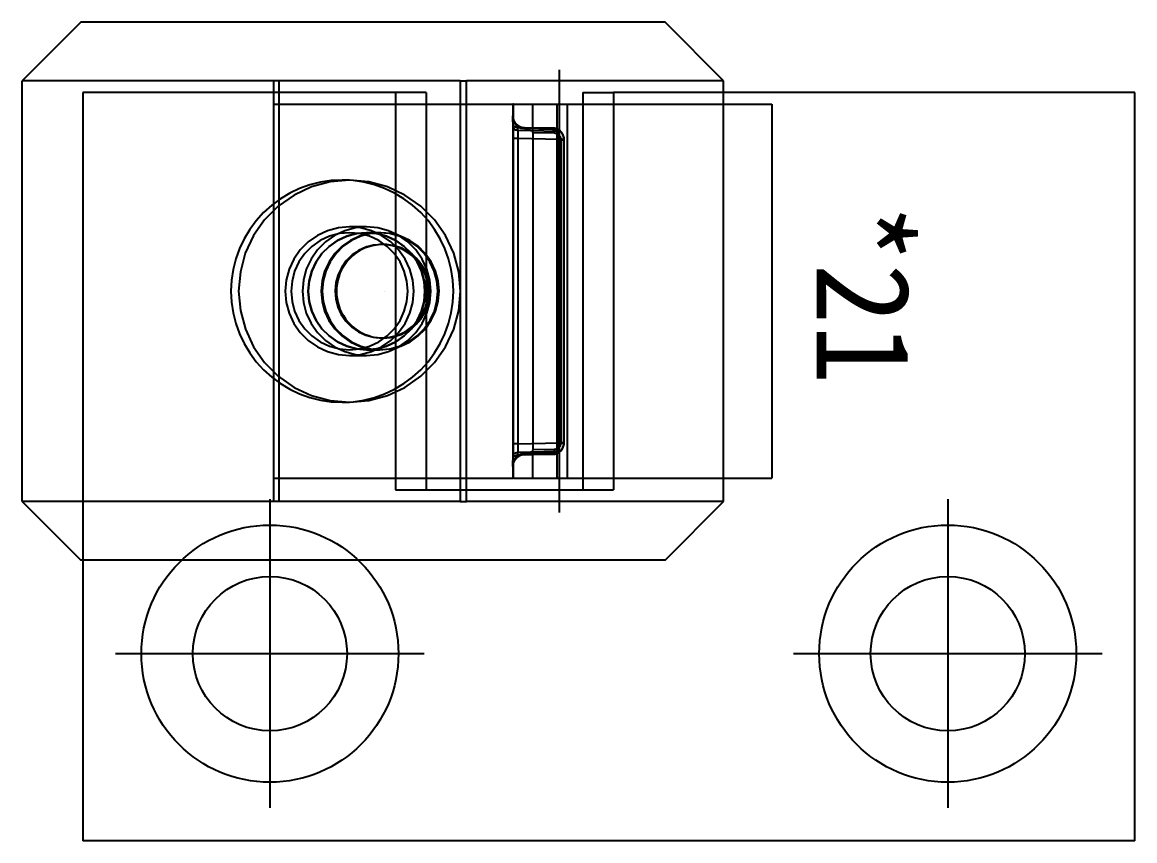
# Model space of a CAD drawing. Header units: millimetres. Extents: x 632 to 3922, y 1402 to 2001.
# Drawn here: x 3043.3 to 3067.1, y 1828.84 to 1846.34 of the extents above; entities that cross this region are included whole.
import ezdxf
from ezdxf.enums import TextEntityAlignment as Align
from ezdxf.lldxf.tags import DXFTag

# ---------------------------------------------------------------- set-up
doc = ezdxf.new("R2010")
doc.units = ezdxf.units.MM
for name, color, linetype in [('4', 4, 'Continuous'), ('7', 7, 'Continuous'), ('8', 8, 'Continuous'), ('CE', 1, 'CENTER'), ('H1', 2, 'HIDDEN')]:
    doc.layers.add(name, color=color, linetype=linetype)
doc.styles.add('JM_Standard', font='', dxfattribs={"height": 3})
doc.styles.get('JM_Standard').set_extended_font_data('DotumChe')
tags = doc.linetypes.add('CENTER', pattern=[2, 1.25, -0.25, 0.25, -0.25]).pattern_tags.tags
tags[10:11] = [DXFTag(74, 4), DXFTag(75, 0), DXFTag(340, '0'), DXFTag(46, 1.0), DXFTag(50, 0.0), DXFTag(44, 0.0), DXFTag(45, 0.0)]
tags[8:9] = [DXFTag(74, 4), DXFTag(75, 0), DXFTag(340, '0'), DXFTag(46, 1.0), DXFTag(50, 0.0), DXFTag(44, 0.0), DXFTag(45, 0.0)]
tags[6:7] = [DXFTag(74, 4), DXFTag(75, 0), DXFTag(340, '0'), DXFTag(46, 1.0), DXFTag(50, 0.0), DXFTag(44, 0.0), DXFTag(45, 0.0)]
tags[4:5] = [DXFTag(74, 4), DXFTag(75, 0), DXFTag(340, '0'), DXFTag(46, 1.0), DXFTag(50, 0.0), DXFTag(44, 0.0), DXFTag(45, 0.0)]
tags = doc.linetypes.add('HIDDEN', pattern=[0.375, 0.25, -0.125]).pattern_tags.tags
tags[6:7] = [DXFTag(74, 4), DXFTag(75, 0), DXFTag(340, '0'), DXFTag(46, 1.0), DXFTag(50, 0.0), DXFTag(44, 0.0), DXFTag(45, 0.0)]
tags[4:5] = [DXFTag(74, 4), DXFTag(75, 0), DXFTag(340, '0'), DXFTag(46, 1.0), DXFTag(50, 0.0), DXFTag(44, 0.0), DXFTag(45, 0.0)]

msp = doc.modelspace()

# ---------------------------------------------------------------- linework, layer by layer
at = {"layer": '7'}
for p, q in [((3044.547, 1846.345), (3043.297, 1845.095)), ((3057.047, 1846.345), (3044.547, 1846.345)), ((3058.297, 1845.095), (3057.047, 1846.345)), ((3043.297, 1836.095), (3043.297, 1845.095)), ((3048.793, 1845.095), (3043.297, 1845.095)), ((3048.793, 1844.845), (3048.793, 1845.095)), ((3052.664, 1845.095), (3048.793, 1845.095)), ((3052.664, 1845.095), (3052.664, 1844.595)), ((3052.664, 1845.095), (3052.8, 1845.095)), ((3052.8, 1844.595), (3052.8, 1845.095)), ((3058.297, 1845.095), (3052.8, 1845.095)), ((3058.297, 1844.845), (3058.297, 1845.095)), ((3044.595, 1844.845), (3044.595, 1828.845)), ((3051.938, 1844.845), (3044.595, 1844.845)), ((3051.938, 1844.845), (3051.938, 1844.595)), ((3055.289, 1844.845), (3055.289, 1844.595)), ((3055.289, 1844.845), (3055.944, 1844.845)), ((3055.944, 1844.845), (3055.944, 1844.595)), ((3067.095, 1844.845), (3055.944, 1844.845)), ((3067.095, 1828.845), (3067.095, 1844.845)), ((3051.938, 1844.595), (3051.938, 1836.595)), ((3051.938, 1844.595), (3053.79, 1844.595)), ((3053.79, 1844.595), (3053.79, 1844.341)), ((3053.805, 1844.595), (3053.79, 1844.595)), ((3053.805, 1836.595), (3053.805, 1844.595)), ((3053.805, 1844.595), (3059.335, 1844.595)), ((3059.335, 1844.595), (3059.335, 1836.595)), ((3053.796, 1844.168), (3053.797, 1844.106)), ((3053.798, 1837.33), (3053.798, 1843.86)), ((3053.797, 1837.079), (3053.795, 1837.019)), ((3053.79, 1836.849), (3053.79, 1836.595)), ((3051.938, 1836.595), (3051.938, 1836.345)), ((3051.938, 1836.595), (3053.79, 1836.595)), ((3052.664, 1836.595), (3052.664, 1836.345)), ((3052.8, 1836.345), (3052.8, 1836.595)), ((3053.805, 1836.595), (3053.79, 1836.595)), ((3053.805, 1836.595), (3059.335, 1836.595)), ((3055.289, 1836.595), (3055.289, 1836.345)), ((3055.944, 1836.595), (3055.944, 1836.345)), ((3051.938, 1836.345), (3055.944, 1836.345)), ((3044.595, 1836.095), (3043.297, 1836.095)), ((3043.297, 1836.095), (3044.547, 1834.845)), ((3044.595, 1834.845), (3044.547, 1834.845)), ((3067.095, 1828.845), (3044.595, 1828.845))]:
    msp.add_line(p, q, dxfattribs=at)
for points in [[(3053.79, 1844.333, 0), (3053.79, 1844.34, 0), (3053.79, 1844.341, 0)], [(3053.793, 1844.26, 0), (3053.792, 1844.277, 0), (3053.792, 1844.297, 0), (3053.79, 1844.333, 0)], [(3053.796, 1844.17, 0), (3053.795, 1844.183, 0), (3053.795, 1844.195, 0), (3053.795, 1844.206, 0), (3053.794, 1844.222, 0), (3053.794, 1844.236, 0), (3053.793, 1844.248, 0), (3053.793, 1844.26, 0)], [(3053.796, 1844.17, 0), (3053.796, 1844.168, 0)], [(3053.798, 1843.86, 0), (3053.798, 1843.894, 0), (3053.798, 1843.928, 0), (3053.798, 1843.962, 0), (3053.798, 1843.994, 0), (3053.798, 1844.025, 0), (3053.797, 1844.055, 0), (3053.797, 1844.083, 0), (3053.797, 1844.108, 0)], [(3053.797, 1844.108, 0), (3053.797, 1844.106, 0)], [(3053.797, 1837.077, 0), (3053.797, 1837.103, 0), (3053.797, 1837.131, 0), (3053.798, 1837.161, 0), (3053.798, 1837.193, 0), (3053.798, 1837.226, 0), (3053.798, 1837.26, 0), (3053.798, 1837.295, 0), (3053.798, 1837.33, 0)], [(3053.797, 1837.077, 0), (3053.797, 1837.079, 0)], [(3053.79, 1836.857, 0), (3053.791, 1836.868, 0), (3053.791, 1836.893, 0), (3053.793, 1836.921, 0), (3053.793, 1836.929, 0)], [(3053.79, 1836.848, 0), (3053.79, 1836.857, 0)], [(3053.793, 1836.929, 0), (3053.793, 1836.942, 0), (3053.794, 1836.958, 0), (3053.794, 1836.97, 0), (3053.795, 1836.983, 0), (3053.795, 1836.997, 0), (3053.795, 1837.007, 0), (3053.795, 1837.017, 0)], [(3053.795, 1837.017, 0), (3053.795, 1837.019, 0)]]:
    msp.add_polyline3d(points, dxfattribs=at)
for centre in [(3048.595, 1832.845), (3063.095, 1832.845)]:
    msp.add_circle(centre, 1.65, dxfattribs=at)
at = {"layer": '8'}
for p, q in [((3053.79, 1844.341), (3053.79, 1844.341)), ((3053.797, 1844.108), (3053.796, 1844.17)), ((3053.795, 1837.017), (3053.797, 1837.077)), ((3053.79, 1836.849), (3053.79, 1836.848))]:
    msp.add_line(p, q, dxfattribs=at)
for points in [[(3053.79, 1844.341, 0), (3053.79, 1844.338, 0), (3053.791, 1844.322, 0), (3053.791, 1844.32, 0)], [(3053.791, 1836.867, 0), (3053.791, 1836.865, 0), (3053.79, 1836.852, 0), (3053.79, 1836.848, 0)]]:
    msp.add_polyline3d(points, dxfattribs=at)
at = {"layer": 'CE'}
for p, q in [((3054.79, 1835.86), (3054.79, 1845.329)), ((3048.595, 1836.145), (3048.595, 1829.545)), ((3063.095, 1836.145), (3063.095, 1829.545)), ((3045.295, 1832.845), (3051.895, 1832.845)), ((3059.795, 1832.845), (3066.395, 1832.845))]:
    msp.add_line(p, q, dxfattribs=at)
at = {"layer": 'H1'}
for p, q in [((3048.668, 1845.095), (3048.668, 1844.845)), ((3048.668, 1844.845), (3048.668, 1844.595)), ((3048.793, 1844.595), (3048.793, 1844.845)), ((3051.282, 1844.845), (3051.282, 1844.595)), ((3058.297, 1844.595), (3058.297, 1844.845)), ((3048.668, 1844.595), (3048.668, 1836.595)), ((3048.668, 1844.595), (3048.668, 1836.595)), ((3048.668, 1844.595), (3048.793, 1844.595)), ((3048.793, 1836.595), (3048.793, 1844.595)), ((3048.793, 1844.595), (3051.938, 1844.595)), ((3051.282, 1844.595), (3051.282, 1836.595)), ((3052.664, 1844.595), (3052.664, 1836.595)), ((3052.8, 1836.595), (3052.8, 1844.595)), ((3054.216, 1844.09), (3054.216, 1844.595)), ((3054.951, 1844.595), (3054.951, 1836.595)), ((3055.289, 1844.595), (3055.289, 1836.595)), ((3055.944, 1844.595), (3055.944, 1836.595)), ((3058.297, 1836.595), (3058.297, 1844.595)), ((3053.893, 1844.099), (3053.894, 1844.037)), ((3053.894, 1844.037), (3054.733, 1844.019)), ((3054.036, 1844.09), (3054.039, 1844.094)), ((3054.036, 1844.09), (3054.216, 1844.087)), ((3054.039, 1844.094), (3054.646, 1844.08)), ((3054.647, 1844.051), (3054.04, 1844.064)), ((3054.216, 1844.087), (3054.216, 1844.09)), ((3054.65, 1844.08), (3054.216, 1844.087)), ((3054.216, 1843.987), (3054.676, 1843.98)), ((3054.216, 1843.987), (3054.216, 1843.853)), ((3054.646, 1844.08), (3054.65, 1844.08)), ((3054.67, 1844.079), (3054.667, 1844.079)), ((3053.897, 1843.86), (3053.798, 1843.86)), ((3053.897, 1843.86), (3053.897, 1837.33)), ((3054.781, 1843.84), (3053.897, 1843.86)), ((3054.216, 1843.853), (3054.216, 1837.337)), ((3054.782, 1843.83), (3054.878, 1843.83)), ((3054.782, 1837.359), (3054.782, 1843.83)), ((3054.818, 1843.829), (3054.818, 1837.36)), ((3054.818, 1843.829), (3054.888, 1843.829)), ((3054.888, 1843.829), (3054.878, 1843.83)), ((3054.878, 1843.83), (3054.878, 1837.359)), ((3054.89, 1843.829), (3054.888, 1843.829)), ((3054.888, 1837.36), (3054.888, 1843.829)), ((3054.89, 1837.36), (3054.89, 1843.829)), ((3050.297, 1842.97), (3050.14, 1842.97)), ((3050.664, 1841.97), (3050.297, 1841.97)), ((3050.665, 1841.845), (3050.664, 1841.845)), ((3050.938, 1841.845), (3050.665, 1841.845)), ((3050.968, 1841.845), (3050.942, 1841.845)), ((3051.017, 1841.595), (3050.987, 1841.595)), ((3050.987, 1839.595), (3051.017, 1839.595)), ((3050.297, 1839.22), (3050.664, 1839.22)), ((3050.664, 1839.344), (3050.665, 1839.344)), ((3050.665, 1839.344), (3050.938, 1839.344)), ((3050.942, 1839.344), (3050.968, 1839.345)), ((3050.14, 1838.22), (3050.297, 1838.22)), ((3053.897, 1837.33), (3053.798, 1837.33)), ((3053.897, 1837.33), (3054.781, 1837.349)), ((3054.216, 1837.337), (3054.216, 1837.202)), ((3054.782, 1837.359), (3054.878, 1837.359)), ((3054.818, 1837.36), (3054.888, 1837.36)), ((3054.878, 1837.359), (3054.888, 1837.36)), ((3054.89, 1837.36), (3054.888, 1837.36)), ((3053.894, 1837.149), (3053.893, 1837.089)), ((3054.732, 1837.168), (3053.894, 1837.149)), ((3054.036, 1837.099), (3054.216, 1837.102)), ((3054.039, 1837.096), (3054.036, 1837.099)), ((3054.646, 1837.109), (3054.039, 1837.096)), ((3054.04, 1837.124), (3054.647, 1837.137)), ((3054.676, 1837.21), (3054.216, 1837.202)), ((3054.216, 1837.102), (3054.65, 1837.109)), ((3054.216, 1837.1), (3054.216, 1837.102)), ((3054.216, 1836.595), (3054.216, 1837.1)), ((3054.65, 1837.109), (3054.646, 1837.109)), ((3054.668, 1837.11), (3054.67, 1837.111)), ((3048.668, 1836.595), (3048.668, 1836.095)), ((3048.668, 1836.595), (3048.793, 1836.595)), ((3048.793, 1836.095), (3048.793, 1836.595)), ((3048.793, 1836.595), (3051.938, 1836.595)), ((3051.282, 1836.595), (3051.282, 1836.345)), ((3058.297, 1836.095), (3058.297, 1836.595)), ((3051.282, 1836.345), (3051.938, 1836.345)), ((3052.664, 1836.345), (3052.664, 1836.095)), ((3052.8, 1836.095), (3052.8, 1836.345)), ((3048.793, 1836.095), (3044.595, 1836.095)), ((3052.664, 1836.095), (3048.793, 1836.095)), ((3052.664, 1836.095), (3052.8, 1836.095)), ((3058.297, 1836.095), (3052.8, 1836.095)), ((3057.047, 1834.845), (3058.297, 1836.095)), ((3057.047, 1834.845), (3044.595, 1834.845))]:
    msp.add_line(p, q, dxfattribs=at)
for points in [[(3054.741, 1836.595, 0), (3054.741, 1844.595, 0)], [(3053.79, 1844.341, 0), (3053.791, 1844.318, 0), (3053.794, 1844.295, 0)], [(3053.79, 1844.341, 0), (3053.79, 1844.339, 0), (3053.791, 1844.326, 0)], [(3053.79, 1844.34, 0), (3053.79, 1844.341, 0)], [(3053.791, 1844.326, 0), (3053.79, 1844.333, 0)], [(3053.791, 1844.326, 0), (3053.792, 1844.315, 0), (3053.795, 1844.291, 0), (3053.8, 1844.269, 0), (3053.806, 1844.247, 0), (3053.814, 1844.228, 0), (3053.822, 1844.21, 0), (3053.832, 1844.194, 0), (3053.842, 1844.179, 0)], [(3053.858, 1844.173, 0), (3053.857, 1844.174, 0), (3053.847, 1844.185, 0), (3053.838, 1844.197, 0), (3053.829, 1844.209, 0), (3053.821, 1844.223, 0), (3053.813, 1844.239, 0), (3053.806, 1844.257, 0), (3053.8, 1844.275, 0), (3053.795, 1844.294, 0), (3053.792, 1844.315, 0), (3053.791, 1844.326, 0)], [(3053.791, 1844.32, 0), (3053.793, 1844.302, 0), (3053.797, 1844.283, 0), (3053.803, 1844.265, 0), (3053.806, 1844.256, 0)], [(3053.842, 1844.179, 0), (3053.828, 1844.189, 0), (3053.815, 1844.2, 0), (3053.806, 1844.214, 0), (3053.799, 1844.228, 0), (3053.794, 1844.244, 0), (3053.793, 1844.26, 0)], [(3053.794, 1844.295, 0), (3053.801, 1844.266, 0)], [(3053.801, 1844.266, 0), (3053.816, 1844.229, 0), (3053.836, 1844.196, 0), (3053.861, 1844.166, 0), (3053.891, 1844.14, 0), (3053.924, 1844.119, 0), (3053.96, 1844.104, 0), (3053.997, 1844.094, 0), (3054.036, 1844.09, 0)], [(3053.806, 1844.256, 0), (3053.809, 1844.247, 0), (3053.817, 1844.231, 0), (3053.825, 1844.216, 0), (3053.834, 1844.202, 0), (3053.843, 1844.189, 0), (3053.853, 1844.178, 0), (3053.862, 1844.168, 0)], [(3053.842, 1844.179, 0), (3053.86, 1844.151, 0), (3053.877, 1844.127, 0), (3053.885, 1844.113, 0), (3053.893, 1844.099, 0)], [(3053.861, 1844.169, 0), (3053.853, 1844.175, 0), (3053.843, 1844.179, 0), (3053.842, 1844.179, 0)], [(3053.861, 1844.169, 0), (3053.858, 1844.173, 0)], [(3053.796, 1844.168, 0), (3053.797, 1844.156, 0), (3053.802, 1844.144, 0), (3053.81, 1844.133, 0), (3053.82, 1844.123, 0), (3053.832, 1844.114, 0), (3053.847, 1844.108, 0), (3053.863, 1844.103, 0), (3053.88, 1844.1, 0), (3053.893, 1844.099, 0)], [(3053.797, 1844.106, 0), (3053.798, 1844.094, 0), (3053.803, 1844.082, 0), (3053.811, 1844.071, 0), (3053.821, 1844.061, 0), (3053.833, 1844.053, 0), (3053.848, 1844.046, 0), (3053.864, 1844.041, 0), (3053.881, 1844.038, 0), (3053.894, 1844.037, 0)], [(3053.862, 1844.168, 0), (3053.861, 1844.169, 0)], [(3053.862, 1844.168, 0), (3053.894, 1844.142, 0), (3053.935, 1844.118, 0), (3053.984, 1844.101, 0), (3054.039, 1844.094, 0)], [(3054.04, 1844.064, 0), (3053.963, 1844.074, 0), (3053.893, 1844.099, 0)], [(3053.894, 1844.037, 0), (3053.895, 1844.019, 0), (3053.895, 1843.999, 0), (3053.896, 1843.978, 0), (3053.896, 1843.956, 0), (3053.896, 1843.933, 0), (3053.897, 1843.909, 0), (3053.897, 1843.884, 0), (3053.897, 1843.86, 0)], [(3054.04, 1844.064, 0), (3054.04, 1844.075, 0), (3054.04, 1844.084, 0), (3054.04, 1844.09, 0), (3054.039, 1844.093, 0), (3054.039, 1844.094, 0)], [(3054.216, 1843.987, 0), (3054.216, 1843.997, 0), (3054.216, 1844.007, 0), (3054.216, 1844.017, 0), (3054.216, 1844.026, 0), (3054.216, 1844.035, 0), (3054.216, 1844.044, 0), (3054.216, 1844.051, 0), (3054.216, 1844.058, 0), (3054.216, 1844.065, 0), (3054.216, 1844.071, 0), (3054.216, 1844.075, 0), (3054.216, 1844.079, 0), (3054.216, 1844.083, 0), (3054.216, 1844.085, 0), (3054.216, 1844.086, 0), (3054.216, 1844.087, 0)], [(3054.646, 1844.08, 0), (3054.667, 1844.079, 0)], [(3054.647, 1844.051, 0), (3054.647, 1844.062, 0), (3054.647, 1844.071, 0), (3054.647, 1844.077, 0), (3054.646, 1844.08, 0), (3054.646, 1844.08, 0)], [(3054.733, 1844.019, 0), (3054.716, 1844.032, 0), (3054.695, 1844.042, 0), (3054.672, 1844.048, 0), (3054.647, 1844.051, 0)], [(3054.67, 1844.079, 0), (3054.65, 1844.08, 0)], [(3054.676, 1843.98, 0), (3054.676, 1843.997, 0), (3054.675, 1844.014, 0), (3054.673, 1844.03, 0), (3054.67, 1844.044, 0), (3054.667, 1844.056, 0), (3054.663, 1844.066, 0), (3054.659, 1844.074, 0), (3054.654, 1844.078, 0), (3054.65, 1844.08, 0)], [(3054.667, 1844.079, 0), (3054.702, 1844.073, 0), (3054.735, 1844.062, 0), (3054.765, 1844.046, 0), (3054.791, 1844.027, 0)], [(3054.73, 1844.064, 0), (3054.701, 1844.073, 0), (3054.67, 1844.079, 0)], [(3054.672, 1844.078, 0), (3054.67, 1844.079, 0)], [(3054.674, 1844.078, 0), (3054.672, 1844.078, 0)], [(3054.728, 1844.065, 0), (3054.722, 1844.067, 0), (3054.703, 1844.073, 0), (3054.683, 1844.077, 0), (3054.674, 1844.078, 0)], [(3054.676, 1843.98, 0), (3054.69, 1843.979, 0), (3054.704, 1843.976, 0), (3054.717, 1843.973, 0), (3054.73, 1843.967, 0), (3054.743, 1843.961, 0), (3054.755, 1843.954, 0), (3054.766, 1843.945, 0), (3054.777, 1843.935, 0), (3054.786, 1843.924, 0), (3054.794, 1843.912, 0), (3054.801, 1843.9, 0), (3054.807, 1843.886, 0), (3054.812, 1843.872, 0), (3054.816, 1843.858, 0), (3054.818, 1843.844, 0), (3054.818, 1843.829, 0)], [(3054.89, 1843.829, 0), (3054.889, 1843.851, 0), (3054.887, 1843.871, 0), (3054.882, 1843.892, 0), (3054.877, 1843.912, 0), (3054.869, 1843.931, 0), (3054.86, 1843.95, 0), (3054.849, 1843.968, 0), (3054.837, 1843.985, 0), (3054.824, 1844.001, 0), (3054.809, 1844.015, 0), (3054.794, 1844.029, 0), (3054.777, 1844.041, 0), (3054.759, 1844.051, 0), (3054.741, 1844.06, 0), (3054.728, 1844.065, 0)], [(3054.888, 1843.829, 0), (3054.885, 1843.867, 0), (3054.877, 1843.904, 0), (3054.863, 1843.94, 0), (3054.845, 1843.972, 0), (3054.821, 1844.002, 0), (3054.794, 1844.027, 0), (3054.763, 1844.048, 0), (3054.73, 1844.064, 0)], [(3054.733, 1844.019, 0), (3054.747, 1844.025, 0), (3054.76, 1844.029, 0), (3054.772, 1844.031, 0), (3054.783, 1844.03, 0), (3054.791, 1844.027, 0)], [(3054.781, 1843.84, 0), (3054.781, 1843.851, 0), (3054.78, 1843.861, 0), (3054.779, 1843.871, 0), (3054.778, 1843.882, 0), (3054.776, 1843.895, 0), (3054.774, 1843.909, 0), (3054.772, 1843.922, 0), (3054.769, 1843.935, 0), (3054.765, 1843.948, 0), (3054.761, 1843.96, 0), (3054.755, 1843.976, 0), (3054.749, 1843.991, 0), (3054.741, 1844.006, 0), (3054.733, 1844.019, 0)], [(3054.791, 1844.027, 0), (3054.805, 1844.014, 0), (3054.818, 1844, 0), (3054.83, 1843.984, 0), (3054.841, 1843.967, 0), (3054.848, 1843.955, 0), (3054.854, 1843.943, 0), (3054.859, 1843.93, 0), (3054.864, 1843.917, 0), (3054.868, 1843.903, 0), (3054.872, 1843.889, 0), (3054.874, 1843.878, 0), (3054.875, 1843.868, 0), (3054.877, 1843.858, 0), (3054.878, 1843.847, 0)], [(3054.781, 1843.84, 0), (3054.799, 1843.842, 0), (3054.815, 1843.843, 0), (3054.831, 1843.844, 0), (3054.845, 1843.845, 0), (3054.857, 1843.846, 0), (3054.867, 1843.846, 0), (3054.874, 1843.847, 0), (3054.878, 1843.847, 0)], [(3054.782, 1843.83, 0), (3054.781, 1843.84, 0)], [(3054.878, 1843.847, 0), (3054.878, 1843.83, 0)], [(3050.14, 1842.97, 0), (3049.907, 1842.958, 0), (3049.677, 1842.924, 0), (3049.451, 1842.867, 0), (3049.231, 1842.789, 0), (3049.02, 1842.69, 0), (3048.82, 1842.57, 0), (3048.633, 1842.431, 0), (3048.46, 1842.275, 0), (3048.303, 1842.102, 0), (3048.164, 1841.915, 0), (3048.044, 1841.715, 0), (3047.944, 1841.504, 0), (3047.865, 1841.285, 0), (3047.808, 1841.058, 0), (3047.774, 1840.828, 0), (3047.762, 1840.595, 0), (3047.774, 1840.361, 0), (3047.808, 1840.131, 0), (3047.865, 1839.904, 0), (3047.944, 1839.685, 0), (3048.044, 1839.474, 0), (3048.164, 1839.274, 0), (3048.303, 1839.087, 0), (3048.46, 1838.914, 0), (3048.633, 1838.758, 0), (3048.82, 1838.619, 0), (3049.02, 1838.499, 0), (3049.231, 1838.4, 0), (3049.451, 1838.322, 0), (3049.677, 1838.265, 0), (3049.907, 1838.231, 0), (3050.14, 1838.22, 0)], [(3050.297, 1842.97, 0), (3049.885, 1842.933, 0), (3049.486, 1842.826, 0), (3049.111, 1842.651, 0), (3048.773, 1842.414, 0), (3048.48, 1842.121, 0), (3048.243, 1841.782, 0), (3048.068, 1841.406, 0), (3047.962, 1841.007, 0), (3047.926, 1840.595, 0)], [(3052.519, 1840.595, 0), (3052.507, 1840.828, 0), (3052.473, 1841.059, 0), (3052.416, 1841.285, 0), (3052.337, 1841.505, 0), (3052.237, 1841.715, 0), (3052.117, 1841.915, 0), (3051.978, 1842.103, 0), (3051.821, 1842.275, 0), (3051.648, 1842.432, 0), (3051.46, 1842.57, 0), (3051.26, 1842.69, 0), (3051.049, 1842.789, 0), (3050.83, 1842.868, 0), (3050.603, 1842.924, 0), (3050.373, 1842.958, 0), (3050.14, 1842.97, 0)], [(3050.297, 1838.22, 0), (3050.709, 1838.256, 0), (3051.108, 1838.363, 0), (3051.483, 1838.538, 0), (3051.822, 1838.775, 0), (3052.114, 1839.068, 0), (3052.351, 1839.407, 0), (3052.526, 1839.782, 0), (3052.633, 1840.182, 0), (3052.669, 1840.594, 0), (3052.633, 1841.007, 0), (3052.526, 1841.406, 0), (3052.352, 1841.782, 0), (3052.114, 1842.121, 0), (3051.822, 1842.414, 0), (3051.484, 1842.651, 0), (3051.109, 1842.826, 0), (3050.71, 1842.933, 0), (3050.298, 1842.97, 0), (3050.297, 1842.97, 0)], [(3050.297, 1841.97, 0), (3050.059, 1841.949, 0), (3049.828, 1841.887, 0), (3049.611, 1841.785, 0), (3049.415, 1841.648, 0), (3049.245, 1841.478, 0), (3049.108, 1841.282, 0), (3049.007, 1841.065, 0), (3048.945, 1840.833, 0), (3048.924, 1840.595, 0)], [(3050.297, 1841.845, 0), (3050.081, 1841.826, 0), (3049.87, 1841.769, 0), (3049.673, 1841.677, 0), (3049.495, 1841.552, 0), (3049.341, 1841.398, 0), (3049.216, 1841.22, 0), (3049.124, 1841.022, 0), (3049.068, 1840.812, 0), (3049.049, 1840.595, 0)], [(3050.297, 1841.845, 0), (3050.081, 1841.826, 0), (3049.87, 1841.769, 0), (3049.673, 1841.677, 0), (3049.495, 1841.552, 0), (3049.341, 1841.398, 0), (3049.216, 1841.22, 0), (3049.124, 1841.022, 0), (3049.068, 1840.812, 0), (3049.049, 1840.595, 0)], [(3050.664, 1841.97, 0), (3050.425, 1841.949, 0), (3050.194, 1841.887, 0), (3049.977, 1841.785, 0), (3049.781, 1841.648, 0), (3049.612, 1841.478, 0), (3049.474, 1841.282, 0), (3049.373, 1841.065, 0), (3049.311, 1840.833, 0), (3049.291, 1840.595, 0)], [(3050.664, 1841.845, 0), (3050.447, 1841.826, 0), (3050.237, 1841.769, 0), (3050.04, 1841.677, 0), (3049.861, 1841.552, 0), (3049.707, 1841.398, 0), (3049.583, 1841.22, 0), (3049.491, 1841.022, 0), (3049.434, 1840.812, 0), (3049.415, 1840.595, 0)], [(3050.665, 1839.344, 0), (3050.448, 1839.363, 0), (3050.238, 1839.42, 0), (3050.041, 1839.512, 0), (3049.862, 1839.637, 0), (3049.708, 1839.791, 0), (3049.584, 1839.97, 0), (3049.492, 1840.167, 0), (3049.435, 1840.377, 0), (3049.416, 1840.595, 0), (3049.435, 1840.812, 0), (3049.492, 1841.022, 0), (3049.584, 1841.22, 0), (3049.708, 1841.398, 0), (3049.862, 1841.552, 0), (3050.041, 1841.677, 0), (3050.238, 1841.769, 0), (3050.448, 1841.826, 0), (3050.665, 1841.845, 0)], [(3050.665, 1841.845, 0), (3050.448, 1841.826, 0), (3050.238, 1841.769, 0), (3050.041, 1841.677, 0), (3049.862, 1841.552, 0), (3049.708, 1841.398, 0), (3049.584, 1841.22, 0), (3049.492, 1841.022, 0), (3049.435, 1840.812, 0), (3049.416, 1840.595, 0), (3049.435, 1840.377, 0), (3049.492, 1840.167, 0), (3049.584, 1839.97, 0), (3049.708, 1839.791, 0), (3049.862, 1839.637, 0), (3050.041, 1839.512, 0), (3050.238, 1839.42, 0), (3050.448, 1839.363, 0), (3050.665, 1839.344, 0)], [(3050.942, 1841.845, 0), (3050.725, 1841.826, 0), (3050.514, 1841.77, 0), (3050.317, 1841.679, 0), (3050.138, 1841.554, 0), (3049.984, 1841.401, 0), (3049.859, 1841.222, 0), (3049.766, 1841.025, 0), (3049.71, 1840.815, 0), (3049.69, 1840.598, 0), (3049.69, 1840.595, 0)], [(3050.968, 1841.845, 0), (3050.751, 1841.826, 0), (3050.541, 1841.77, 0), (3050.343, 1841.679, 0), (3050.165, 1841.554, 0), (3050.01, 1841.4, 0), (3049.885, 1841.222, 0), (3049.793, 1841.025, 0), (3049.736, 1840.815, 0), (3049.716, 1840.598, 0), (3049.716, 1840.595, 0)], [(3050.297, 1839.22, 0), (3050.536, 1839.24, 0), (3050.767, 1839.302, 0), (3050.984, 1839.404, 0), (3051.18, 1839.541, 0), (3051.349, 1839.711, 0), (3051.486, 1839.907, 0), (3051.588, 1840.124, 0), (3051.65, 1840.356, 0), (3051.67, 1840.594, 0), (3051.65, 1840.833, 0), (3051.588, 1841.065, 0), (3051.487, 1841.282, 0), (3051.349, 1841.478, 0), (3051.18, 1841.648, 0), (3050.984, 1841.785, 0), (3050.767, 1841.887, 0), (3050.536, 1841.949, 0), (3050.297, 1841.97, 0), (3050.297, 1841.97, 0)], [(3050.297, 1839.344, 0), (3050.514, 1839.363, 0), (3050.724, 1839.42, 0), (3050.922, 1839.512, 0), (3051.1, 1839.637, 0), (3051.254, 1839.791, 0), (3051.378, 1839.97, 0), (3051.47, 1840.167, 0), (3051.527, 1840.377, 0), (3051.546, 1840.595, 0), (3051.527, 1840.812, 0), (3051.47, 1841.022, 0), (3051.378, 1841.22, 0), (3051.254, 1841.398, 0), (3051.1, 1841.552, 0), (3050.922, 1841.677, 0), (3050.724, 1841.769, 0), (3050.514, 1841.826, 0), (3050.297, 1841.845, 0), (3050.297, 1841.845, 0)], [(3050.297, 1839.344, 0), (3050.514, 1839.363, 0), (3050.724, 1839.42, 0), (3050.922, 1839.512, 0), (3051.1, 1839.637, 0), (3051.254, 1839.791, 0), (3051.378, 1839.97, 0), (3051.47, 1840.167, 0), (3051.527, 1840.377, 0), (3051.546, 1840.595, 0), (3051.527, 1840.812, 0), (3051.47, 1841.022, 0), (3051.378, 1841.22, 0), (3051.254, 1841.398, 0), (3051.1, 1841.552, 0), (3050.922, 1841.677, 0), (3050.724, 1841.769, 0), (3050.514, 1841.826, 0), (3050.297, 1841.845, 0), (3050.297, 1841.845, 0)], [(3050.664, 1839.22, 0), (3050.902, 1839.24, 0), (3051.133, 1839.302, 0), (3051.35, 1839.404, 0), (3051.546, 1839.541, 0), (3051.716, 1839.711, 0), (3051.853, 1839.907, 0), (3051.954, 1840.124, 0), (3052.016, 1840.356, 0), (3052.037, 1840.594, 0), (3052.016, 1840.833, 0), (3051.954, 1841.065, 0), (3051.853, 1841.282, 0), (3051.716, 1841.478, 0), (3051.546, 1841.648, 0), (3051.35, 1841.785, 0), (3051.133, 1841.887, 0), (3050.902, 1841.949, 0), (3050.664, 1841.97, 0), (3050.664, 1841.97, 0)], [(3050.664, 1839.344, 0), (3050.88, 1839.363, 0), (3051.091, 1839.42, 0), (3051.288, 1839.512, 0), (3051.466, 1839.637, 0), (3051.62, 1839.791, 0), (3051.745, 1839.97, 0), (3051.837, 1840.167, 0), (3051.893, 1840.377, 0), (3051.912, 1840.595, 0), (3051.893, 1840.812, 0), (3051.837, 1841.022, 0), (3051.745, 1841.22, 0), (3051.62, 1841.398, 0), (3051.466, 1841.552, 0), (3051.288, 1841.677, 0), (3051.091, 1841.769, 0), (3050.88, 1841.826, 0), (3050.664, 1841.845, 0), (3050.664, 1841.845, 0)], [(3050.665, 1841.845, 0), (3050.882, 1841.826, 0), (3051.092, 1841.769, 0), (3051.289, 1841.677, 0), (3051.467, 1841.552, 0), (3051.621, 1841.398, 0), (3051.746, 1841.22, 0), (3051.838, 1841.022, 0), (3051.894, 1840.812, 0), (3051.913, 1840.595, 0), (3051.913, 1840.595, 0)], [(3051.913, 1840.595, 0), (3051.894, 1840.812, 0), (3051.838, 1841.022, 0), (3051.746, 1841.22, 0), (3051.621, 1841.398, 0), (3051.467, 1841.552, 0), (3051.289, 1841.677, 0), (3051.092, 1841.769, 0), (3050.882, 1841.826, 0), (3050.665, 1841.845, 0), (3050.665, 1841.845, 0)], [(3050.942, 1839.344, 0), (3051.158, 1839.364, 0), (3051.368, 1839.421, 0), (3051.565, 1839.514, 0), (3051.743, 1839.639, 0), (3051.897, 1839.793, 0), (3052.021, 1839.972, 0), (3052.113, 1840.17, 0), (3052.168, 1840.381, 0), (3052.187, 1840.598, 0), (3052.167, 1840.815, 0), (3052.11, 1841.025, 0), (3052.018, 1841.222, 0), (3051.893, 1841.401, 0), (3051.738, 1841.554, 0), (3051.56, 1841.679, 0), (3051.362, 1841.77, 0), (3051.152, 1841.826, 0), (3050.942, 1841.845, 0)], [(3050.968, 1839.345, 0), (3051.185, 1839.364, 0), (3051.395, 1839.421, 0), (3051.592, 1839.514, 0), (3051.769, 1839.639, 0), (3051.923, 1839.793, 0), (3052.047, 1839.972, 0), (3052.139, 1840.17, 0), (3052.195, 1840.381, 0), (3052.213, 1840.598, 0), (3052.193, 1840.815, 0), (3052.137, 1841.025, 0), (3052.044, 1841.222, 0), (3051.919, 1841.4, 0), (3051.765, 1841.554, 0), (3051.586, 1841.679, 0), (3051.389, 1841.77, 0), (3051.178, 1841.826, 0), (3050.968, 1841.845, 0)], [(3050.987, 1841.595, 0), (3050.814, 1841.579, 0), (3050.646, 1841.534, 0), (3050.488, 1841.461, 0), (3050.345, 1841.361, 0), (3050.222, 1841.237, 0), (3050.123, 1841.095, 0), (3050.049, 1840.937, 0), (3050.004, 1840.768, 0), (3049.989, 1840.595, 0), (3049.989, 1840.595, 0)], [(3051.003, 1841.595, 0), (3050.829, 1841.582, 0), (3050.66, 1841.54, 0), (3050.501, 1841.468, 0), (3050.357, 1841.371, 0), (3050.232, 1841.249, 0), (3050.13, 1841.108, 0), (3050.054, 1840.951, 0), (3050.007, 1840.783, 0), (3049.989, 1840.61, 0), (3049.989, 1840.595, 0)], [(3051.017, 1841.595, 0), (3051.017, 1841.595, 0), (3050.939, 1841.591, 0), (3050.861, 1841.582, 0), (3050.784, 1841.567, 0), (3050.708, 1841.546, 0), (3050.635, 1841.518, 0), (3050.564, 1841.486, 0), (3050.495, 1841.447, 0), (3050.43, 1841.404, 0), (3050.368, 1841.355, 0), (3050.311, 1841.302, 0), (3050.258, 1841.244, 0), (3050.209, 1841.182, 0), (3050.166, 1841.117, 0), (3050.127, 1841.049, 0), (3050.094, 1840.977, 0), (3050.067, 1840.904, 0), (3050.046, 1840.828, 0), (3050.031, 1840.751, 0), (3050.021, 1840.673, 0), (3050.018, 1840.595, 0)], [(3050.987, 1839.595, 0), (3051.161, 1839.61, 0), (3051.329, 1839.655, 0), (3051.487, 1839.729, 0), (3051.629, 1839.829, 0), (3051.752, 1839.952, 0), (3051.852, 1840.095, 0), (3051.926, 1840.253, 0), (3051.971, 1840.421, 0), (3051.986, 1840.595, 0), (3051.971, 1840.768, 0), (3051.926, 1840.937, 0), (3051.852, 1841.095, 0), (3051.752, 1841.237, 0), (3051.629, 1841.361, 0), (3051.486, 1841.461, 0), (3051.329, 1841.534, 0), (3051.161, 1841.579, 0), (3050.987, 1841.595, 0)], [(3051.003, 1839.595, 0), (3051.176, 1839.612, 0), (3051.343, 1839.66, 0), (3051.5, 1839.736, 0), (3051.641, 1839.838, 0), (3051.762, 1839.964, 0), (3051.86, 1840.108, 0), (3051.931, 1840.267, 0), (3051.973, 1840.436, 0), (3051.986, 1840.61, 0), (3051.968, 1840.783, 0), (3051.92, 1840.951, 0), (3051.844, 1841.108, 0), (3051.742, 1841.249, 0), (3051.617, 1841.371, 0), (3051.473, 1841.468, 0), (3051.314, 1841.54, 0), (3051.145, 1841.582, 0), (3051.003, 1841.595, 0)], [(3051.017, 1839.595, 0), (3051.095, 1839.598, 0), (3051.173, 1839.607, 0), (3051.25, 1839.622, 0), (3051.326, 1839.644, 0), (3051.399, 1839.671, 0), (3051.47, 1839.704, 0), (3051.539, 1839.742, 0), (3051.604, 1839.786, 0), (3051.666, 1839.834, 0), (3051.723, 1839.887, 0), (3051.776, 1839.945, 0), (3051.825, 1840.007, 0), (3051.868, 1840.072, 0), (3051.907, 1840.141, 0), (3051.94, 1840.212, 0), (3051.967, 1840.286, 0), (3051.988, 1840.361, 0), (3052.003, 1840.438, 0), (3052.013, 1840.516, 0), (3052.016, 1840.595, 0), (3052.013, 1840.673, 0), (3052.003, 1840.751, 0), (3051.988, 1840.828, 0), (3051.967, 1840.904, 0), (3051.94, 1840.977, 0), (3051.907, 1841.049, 0), (3051.868, 1841.117, 0), (3051.825, 1841.182, 0), (3051.776, 1841.244, 0), (3051.723, 1841.302, 0), (3051.666, 1841.355, 0), (3051.604, 1841.404, 0), (3051.539, 1841.447, 0), (3051.47, 1841.486, 0), (3051.399, 1841.518, 0), (3051.326, 1841.546, 0), (3051.25, 1841.567, 0), (3051.173, 1841.582, 0), (3051.095, 1841.591, 0), (3051.017, 1841.595, 0)], [(3047.926, 1840.595, 0), (3047.962, 1840.182, 0), (3048.069, 1839.782, 0), (3048.243, 1839.407, 0), (3048.48, 1839.068, 0), (3048.773, 1838.775, 0), (3049.111, 1838.538, 0), (3049.486, 1838.363, 0), (3049.885, 1838.256, 0), (3050.297, 1838.22, 0)], [(3048.924, 1840.595, 0), (3048.945, 1840.356, 0), (3049.007, 1840.124, 0), (3049.108, 1839.907, 0), (3049.245, 1839.711, 0), (3049.415, 1839.541, 0), (3049.611, 1839.404, 0), (3049.828, 1839.302, 0), (3050.059, 1839.24, 0), (3050.297, 1839.22, 0)], [(3049.049, 1840.595, 0), (3049.068, 1840.377, 0), (3049.124, 1840.167, 0), (3049.216, 1839.97, 0), (3049.341, 1839.791, 0), (3049.495, 1839.637, 0), (3049.673, 1839.512, 0), (3049.87, 1839.42, 0), (3050.081, 1839.363, 0), (3050.297, 1839.344, 0)], [(3049.049, 1840.595, 0), (3049.068, 1840.377, 0), (3049.124, 1840.167, 0), (3049.216, 1839.97, 0), (3049.341, 1839.791, 0), (3049.495, 1839.637, 0), (3049.673, 1839.512, 0), (3049.87, 1839.42, 0), (3050.081, 1839.363, 0), (3050.297, 1839.344, 0)], [(3049.291, 1840.595, 0), (3049.311, 1840.356, 0), (3049.373, 1840.124, 0), (3049.475, 1839.907, 0), (3049.612, 1839.711, 0), (3049.781, 1839.541, 0), (3049.977, 1839.404, 0), (3050.194, 1839.302, 0), (3050.425, 1839.24, 0), (3050.664, 1839.22, 0)], [(3049.415, 1840.595, 0), (3049.434, 1840.377, 0), (3049.491, 1840.167, 0), (3049.583, 1839.97, 0), (3049.707, 1839.791, 0), (3049.861, 1839.637, 0), (3050.04, 1839.512, 0), (3050.237, 1839.42, 0), (3050.447, 1839.363, 0), (3050.664, 1839.344, 0)], [(3049.69, 1840.595, 0), (3049.709, 1840.377, 0), (3049.765, 1840.167, 0), (3049.857, 1839.97, 0), (3049.982, 1839.791, 0), (3050.136, 1839.637, 0), (3050.314, 1839.512, 0), (3050.511, 1839.42, 0), (3050.722, 1839.363, 0), (3050.938, 1839.344, 0), (3050.942, 1839.344, 0)], [(3049.716, 1840.595, 0), (3049.735, 1840.377, 0), (3049.792, 1840.167, 0), (3049.884, 1839.97, 0), (3050.008, 1839.791, 0), (3050.162, 1839.637, 0), (3050.34, 1839.512, 0), (3050.538, 1839.42, 0), (3050.748, 1839.364, 0), (3050.965, 1839.345, 0), (3050.968, 1839.345, 0)], [(3049.989, 1840.595, 0), (3050.004, 1840.421, 0), (3050.049, 1840.253, 0), (3050.122, 1840.095, 0), (3050.222, 1839.952, 0), (3050.345, 1839.829, 0), (3050.488, 1839.729, 0), (3050.646, 1839.655, 0), (3050.814, 1839.61, 0), (3050.987, 1839.595, 0), (3050.987, 1839.595, 0)], [(3049.989, 1840.595, 0), (3050.004, 1840.421, 0), (3050.049, 1840.252, 0), (3050.122, 1840.095, 0), (3050.222, 1839.952, 0), (3050.345, 1839.828, 0), (3050.488, 1839.728, 0), (3050.646, 1839.655, 0), (3050.814, 1839.61, 0), (3050.987, 1839.594, 0), (3051.003, 1839.595, 0)], [(3050.018, 1840.595, 0), (3050.021, 1840.516, 0), (3050.031, 1840.438, 0), (3050.046, 1840.361, 0), (3050.067, 1840.286, 0), (3050.094, 1840.212, 0), (3050.127, 1840.141, 0), (3050.166, 1840.072, 0), (3050.209, 1840.007, 0), (3050.258, 1839.945, 0), (3050.311, 1839.887, 0), (3050.368, 1839.834, 0), (3050.43, 1839.786, 0), (3050.495, 1839.742, 0), (3050.564, 1839.704, 0), (3050.635, 1839.671, 0), (3050.708, 1839.644, 0), (3050.784, 1839.622, 0), (3050.861, 1839.607, 0), (3050.939, 1839.598, 0), (3051.017, 1839.595, 0), (3051.017, 1839.595, 0)], [(3050.14, 1838.22, 0), (3050.373, 1838.231, 0), (3050.603, 1838.265, 0), (3050.83, 1838.321, 0), (3051.049, 1838.4, 0), (3051.26, 1838.499, 0), (3051.46, 1838.619, 0), (3051.648, 1838.758, 0), (3051.821, 1838.914, 0), (3051.978, 1839.087, 0), (3052.117, 1839.274, 0), (3052.237, 1839.474, 0), (3052.337, 1839.685, 0), (3052.416, 1839.904, 0), (3052.473, 1840.131, 0), (3052.507, 1840.361, 0), (3052.519, 1840.595, 0)], [(3051.913, 1840.595, 0), (3051.894, 1840.377, 0), (3051.838, 1840.167, 0), (3051.746, 1839.97, 0), (3051.621, 1839.791, 0), (3051.467, 1839.637, 0), (3051.289, 1839.512, 0), (3051.092, 1839.42, 0), (3050.882, 1839.363, 0), (3050.665, 1839.344, 0), (3050.665, 1839.344, 0)], [(3050.665, 1839.344, 0), (3050.882, 1839.363, 0), (3051.092, 1839.42, 0), (3051.289, 1839.512, 0), (3051.467, 1839.637, 0), (3051.621, 1839.791, 0), (3051.746, 1839.97, 0), (3051.838, 1840.167, 0), (3051.894, 1840.377, 0), (3051.913, 1840.595, 0), (3051.913, 1840.595, 0)], [(3053.897, 1837.33, 0), (3053.897, 1837.305, 0), (3053.897, 1837.28, 0), (3053.896, 1837.256, 0), (3053.896, 1837.232, 0), (3053.895, 1837.209, 0), (3053.895, 1837.188, 0), (3053.895, 1837.168, 0), (3053.894, 1837.149, 0)], [(3054.818, 1837.36, 0), (3054.818, 1837.346, 0), (3054.816, 1837.331, 0), (3054.812, 1837.317, 0), (3054.807, 1837.303, 0), (3054.801, 1837.29, 0), (3054.794, 1837.277, 0), (3054.786, 1837.265, 0), (3054.777, 1837.254, 0), (3054.766, 1837.245, 0), (3054.755, 1837.236, 0), (3054.743, 1837.228, 0), (3054.73, 1837.222, 0), (3054.717, 1837.217, 0), (3054.704, 1837.213, 0), (3054.69, 1837.211, 0), (3054.676, 1837.21, 0)], [(3054.732, 1837.168, 0), (3054.739, 1837.179, 0), (3054.746, 1837.191, 0), (3054.752, 1837.204, 0), (3054.757, 1837.218, 0), (3054.762, 1837.233, 0), (3054.767, 1837.247, 0), (3054.771, 1837.263, 0), (3054.774, 1837.279, 0), (3054.777, 1837.296, 0), (3054.779, 1837.313, 0), (3054.78, 1837.331, 0), (3054.781, 1837.349, 0)], [(3054.733, 1837.126, 0), (3054.766, 1837.142, 0), (3054.796, 1837.163, 0), (3054.823, 1837.189, 0), (3054.846, 1837.218, 0), (3054.864, 1837.251, 0), (3054.877, 1837.286, 0), (3054.885, 1837.323, 0), (3054.888, 1837.36, 0)], [(3054.733, 1837.126, 0), (3054.746, 1837.131, 0), (3054.764, 1837.141, 0), (3054.781, 1837.151, 0), (3054.797, 1837.163, 0), (3054.813, 1837.177, 0), (3054.827, 1837.192, 0), (3054.84, 1837.208, 0), (3054.851, 1837.225, 0), (3054.862, 1837.243, 0), (3054.87, 1837.261, 0), (3054.878, 1837.281, 0), (3054.883, 1837.301, 0), (3054.887, 1837.321, 0), (3054.89, 1837.342, 0), (3054.89, 1837.36, 0)], [(3054.781, 1837.349, 0), (3054.782, 1837.359, 0)], [(3054.781, 1837.349, 0), (3054.799, 1837.348, 0), (3054.815, 1837.347, 0), (3054.831, 1837.346, 0), (3054.845, 1837.345, 0), (3054.857, 1837.344, 0), (3054.867, 1837.344, 0), (3054.874, 1837.343, 0), (3054.878, 1837.343, 0)], [(3054.878, 1837.343, 0), (3054.876, 1837.325, 0), (3054.873, 1837.307, 0), (3054.869, 1837.29, 0), (3054.864, 1837.272, 0), (3054.858, 1837.256, 0), (3054.851, 1837.241, 0), (3054.843, 1837.226, 0), (3054.834, 1837.211, 0), (3054.824, 1837.197, 0), (3054.813, 1837.184, 0), (3054.801, 1837.171, 0), (3054.788, 1837.16, 0)], [(3054.878, 1837.359, 0), (3054.878, 1837.343, 0)], [(3053.795, 1837.019, 0), (3053.797, 1837.031, 0), (3053.802, 1837.043, 0), (3053.81, 1837.055, 0), (3053.82, 1837.065, 0), (3053.832, 1837.073, 0), (3053.847, 1837.08, 0), (3053.863, 1837.085, 0), (3053.88, 1837.088, 0), (3053.893, 1837.089, 0)], [(3053.797, 1837.079, 0), (3053.798, 1837.092, 0), (3053.803, 1837.104, 0), (3053.811, 1837.115, 0), (3053.821, 1837.125, 0), (3053.833, 1837.134, 0), (3053.848, 1837.141, 0), (3053.864, 1837.146, 0), (3053.881, 1837.149, 0), (3053.894, 1837.149, 0)], [(3054.036, 1837.099, 0), (3053.997, 1837.095, 0), (3053.959, 1837.085, 0), (3053.922, 1837.069, 0), (3053.889, 1837.048, 0), (3053.859, 1837.022, 0), (3053.834, 1836.991, 0), (3053.814, 1836.956, 0), (3053.8, 1836.919, 0)], [(3053.893, 1837.089, 0), (3053.885, 1837.075, 0), (3053.874, 1837.058, 0), (3053.863, 1837.041, 0), (3053.842, 1837.01, 0)], [(3054.039, 1837.096, 0), (3053.984, 1837.089, 0), (3053.934, 1837.071, 0), (3053.894, 1837.047, 0), (3053.862, 1837.021, 0)], [(3053.893, 1837.089, 0), (3053.963, 1837.114, 0), (3054.04, 1837.124, 0)], [(3054.04, 1837.124, 0), (3054.04, 1837.113, 0), (3054.04, 1837.104, 0), (3054.039, 1837.099, 0), (3054.039, 1837.096, 0), (3054.039, 1837.096, 0)], [(3054.216, 1837.102, 0), (3054.216, 1837.103, 0), (3054.216, 1837.104, 0), (3054.216, 1837.107, 0), (3054.216, 1837.11, 0), (3054.216, 1837.114, 0), (3054.216, 1837.119, 0), (3054.216, 1837.124, 0), (3054.216, 1837.131, 0), (3054.216, 1837.138, 0), (3054.216, 1837.146, 0), (3054.216, 1837.154, 0), (3054.216, 1837.163, 0), (3054.216, 1837.173, 0), (3054.216, 1837.182, 0), (3054.216, 1837.192, 0), (3054.216, 1837.202, 0)], [(3054.647, 1837.137, 0), (3054.647, 1837.126, 0), (3054.647, 1837.118, 0), (3054.647, 1837.112, 0), (3054.647, 1837.109, 0), (3054.646, 1837.109, 0)], [(3054.668, 1837.11, 0), (3054.646, 1837.109, 0)], [(3054.647, 1837.137, 0), (3054.671, 1837.14, 0), (3054.694, 1837.146, 0), (3054.714, 1837.155, 0), (3054.732, 1837.168, 0)], [(3054.676, 1837.21, 0), (3054.676, 1837.192, 0), (3054.675, 1837.175, 0), (3054.673, 1837.16, 0), (3054.67, 1837.145, 0), (3054.667, 1837.133, 0), (3054.663, 1837.123, 0), (3054.659, 1837.115, 0), (3054.654, 1837.111, 0), (3054.65, 1837.109, 0)], [(3054.65, 1837.109, 0), (3054.67, 1837.111, 0)], [(3054.788, 1837.16, 0), (3054.763, 1837.142, 0), (3054.733, 1837.127, 0), (3054.701, 1837.116, 0), (3054.668, 1837.11, 0)], [(3054.67, 1837.111, 0), (3054.702, 1837.116, 0), (3054.733, 1837.126, 0)], [(3054.67, 1837.111, 0), (3054.678, 1837.112, 0)], [(3054.678, 1837.112, 0), (3054.688, 1837.113, 0), (3054.708, 1837.118, 0), (3054.727, 1837.124, 0), (3054.733, 1837.126, 0)], [(3054.732, 1837.168, 0), (3054.745, 1837.161, 0), (3054.758, 1837.157, 0), (3054.77, 1837.156, 0), (3054.781, 1837.157, 0), (3054.788, 1837.16, 0)], [(3053.791, 1836.871, 0), (3053.79, 1836.85, 0), (3053.79, 1836.848, 0)], [(3053.79, 1836.848, 0), (3053.791, 1836.863, 0)], [(3053.842, 1837.01, 0), (3053.832, 1836.996, 0), (3053.823, 1836.98, 0), (3053.814, 1836.963, 0), (3053.807, 1836.944, 0), (3053.8, 1836.922, 0), (3053.795, 1836.899, 0), (3053.791, 1836.875, 0), (3053.791, 1836.871, 0)], [(3053.791, 1836.871, 0), (3053.794, 1836.891, 0), (3053.799, 1836.913, 0), (3053.804, 1836.928, 0)], [(3053.793, 1836.884, 0), (3053.791, 1836.867, 0)], [(3053.791, 1836.868, 0), (3053.791, 1836.87, 0), (3053.791, 1836.871, 0)], [(3053.791, 1836.867, 0), (3053.791, 1836.868, 0)], [(3053.791, 1836.863, 0), (3053.791, 1836.867, 0)], [(3053.793, 1836.929, 0), (3053.794, 1836.945, 0), (3053.799, 1836.961, 0), (3053.806, 1836.976, 0), (3053.816, 1836.989, 0), (3053.828, 1837.001, 0), (3053.842, 1837.01, 0)], [(3053.805, 1836.932, 0), (3053.802, 1836.923, 0), (3053.797, 1836.904, 0), (3053.793, 1836.884, 0), (3053.793, 1836.884, 0)], [(3053.8, 1836.919, 0), (3053.793, 1836.89, 0)], [(3053.804, 1836.928, 0), (3053.805, 1836.931, 0), (3053.812, 1836.949, 0), (3053.82, 1836.965, 0), (3053.829, 1836.98, 0), (3053.837, 1836.992, 0), (3053.847, 1837.004, 0), (3053.857, 1837.015, 0), (3053.858, 1837.016, 0)], [(3053.862, 1837.021, 0), (3053.853, 1837.011, 0), (3053.843, 1836.999, 0), (3053.833, 1836.986, 0), (3053.824, 1836.972, 0), (3053.816, 1836.957, 0), (3053.808, 1836.941, 0), (3053.805, 1836.932, 0)], [(3053.842, 1837.01, 0), (3053.852, 1837.013, 0), (3053.86, 1837.019, 0), (3053.861, 1837.02, 0)], [(3053.858, 1837.016, 0), (3053.861, 1837.02, 0)], [(3053.861, 1837.02, 0), (3053.862, 1837.021, 0)]]:
    msp.add_polyline3d(points, dxfattribs=at)
msp.add_polyline3d([(3051.047, 1840.595, 0), (3051.047, 1840.595, 0), (3051.047, 1840.595, 0), (3051.047, 1840.595, 0), (3051.047, 1840.595, 0), (3051.047, 1840.595, 0)], close=True, dxfattribs=at)
for centre in [(3048.595, 1832.845), (3063.095, 1832.845)]:
    msp.add_circle(centre, 2.75, dxfattribs=at)

# ---------------------------------------------------------------- texts
at = {"layer": '4', "style": 'JM_Standard'}
msp.add_text('*21', height=2, rotation=270, dxfattribs=at).set_placement((3061.376, 1840.539), align=Align.MIDDLE)

doc.saveas('drawing.dxf')
